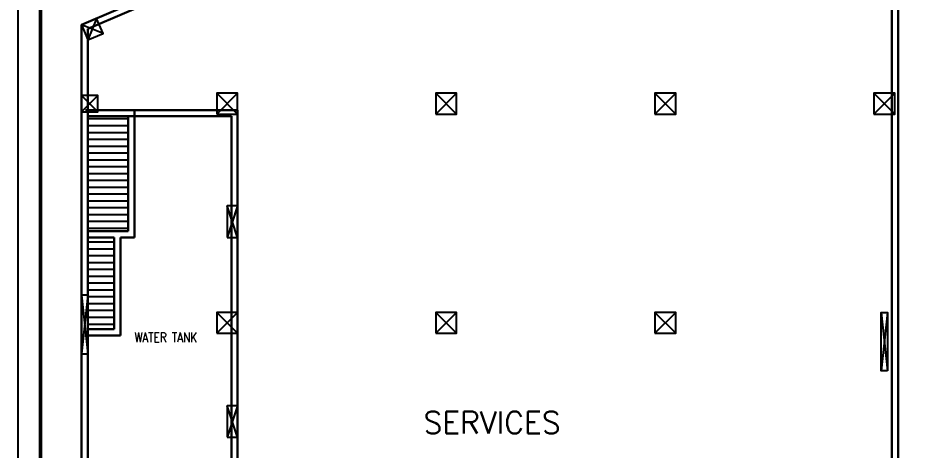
# Model space of a CAD drawing. Extents: x -14054 to 906348, y -36965 to 188562.
# Drawn here: x 441706 to 474505, y 6934 to 22715 of the extents above; entities that cross this region are included whole.
import ezdxf

# ---------------------------------------------------------------- set-up
doc = ezdxf.new("R2010")
doc.units = 0
doc.header["$LTSCALE"] = 1000
doc.header["$MEASUREMENT"] = 0
for name, color, linetype in [('BOR', 5, 'CONTINUOUS'), ('COL', 5, 'CONTINUOUS'), ('HATCH', 9, 'CONTINUOUS')]:
    doc.layers.add(name, color=color, linetype=linetype)
doc.layers.add('TEXT', color=3, linetype='CONTINUOUS', lineweight=15)
doc.layers.add('WALL', color=2, linetype='CONTINUOUS', lineweight=30)
doc.styles.add('ROMAN', font='ROMANS')
doc.styles.add('ROMANS', font='ROMANS.shx', dxfattribs={"height": 350})
pattern_1 = [(0, (6524.17, -399713.17), (0, 250), [])]

# ---------------------------------------------------------------- blocks, each defined once
blk = doc.blocks.new('*U46')
at = {"layer": 'HATCH', "linetype": 'Continuous'}
h = blk.add_hatch(dxfattribs=at)
h.set_pattern_fill('LINE', color=256, scale=2000, style=0)
h.set_pattern_definition(pattern_1)
h.paths.add_polyline_path([(444258.97, 14927.72), (445729.91, 14927.72), (445729.91, 19122.74), (444258.97, 19122.74)])
h = blk.add_hatch(dxfattribs=at)
h.set_pattern_fill('LINE', color=256, scale=2000, style=0)
h.set_pattern_definition(pattern_1)
h.paths.add_polyline_path([(444258.97, 11352.96), (445224.91, 11352.96), (445224.91, 14697.72), (444258.97, 14697.72)])
at = {"layer": 'BOR', "color": 2, "ltscale": 140}
blk.add_lwpolyline([(441706.23, 42570.07), (441706.23, -36964.82), (549094.4, -36964.82), (549094.4, 42570.07)], close=True, dxfattribs=at)
at = {"layer": 'BOR', "ltscale": 140, "const_width": 136.54}
blk.add_lwpolyline([(548275.15, -36145.56), (442525.49, -36145.56), (442525.49, 41750.82), (548275.15, 41750.82)], close=True, dxfattribs=at)
at = {"layer": 'COL', "color": 253}
for p, q in [((444575.63, 22698.99), (444262.19, 21910.48)), ((444813.17, 22148.02), (444024.65, 22461.45)), ((444624.91, 19282.74), (444024.91, 19882.74)), ((444624.91, 19882.74), (444024.91, 19282.74)), ((449726.91, 19962.74), (448966.91, 19202.74)), ((448966.91, 19962.74), (449726.91, 19202.74)), ((457726.91, 19962.74), (456966.91, 19202.74)), ((456966.91, 19962.74), (457726.91, 19202.74)), ((465726.91, 19962.74), (464966.91, 19202.74)), ((464966.91, 19962.74), (465726.91, 19202.74)), ((473726.91, 19962.74), (472966.91, 19202.74)), ((472966.91, 19962.74), (473726.91, 19202.74)), ((449726.91, 15847.74), (449346.91, 14697.74)), ((449726.91, 14697.74), (449346.91, 15847.74)), ((444024.91, 12586.24), (444254.91, 10451.24)), ((444254.91, 12586.24), (444024.91, 10451.24)), ((449726.91, 11962.74), (448966.91, 11202.74)), ((448966.91, 11962.74), (449726.91, 11202.74)), ((457726.91, 11962.74), (456966.91, 11202.74)), ((456966.91, 11962.74), (457726.91, 11202.74)), ((465726.91, 11962.74), (464966.91, 11202.74)), ((464966.91, 11962.74), (465726.91, 11202.74)), ((473461.92, 11963.15), (473231.92, 9828.15)), ((473231.92, 11963.15), (473461.92, 9828.15)), ((449726.91, 8550.74), (449346.91, 7400.74)), ((449726.91, 7400.74), (449346.91, 8550.74))]:
    blk.add_line(p, q, dxfattribs=at)
for points in [[(444262.19, 21910.48), (444813.17, 22148.02), (444575.63, 22698.99), (444024.65, 22461.45)], [(444024.91, 19282.74), (444624.91, 19282.74), (444624.91, 19882.74), (444024.91, 19882.74)], [(448966.91, 19202.74), (449726.91, 19202.74), (449726.91, 19962.74), (448966.91, 19962.74)], [(456966.91, 19202.74), (457726.91, 19202.74), (457726.91, 19962.74), (456966.91, 19962.74)], [(464966.91, 19202.74), (465726.91, 19202.74), (465726.91, 19962.74), (464966.91, 19962.74)], [(472966.91, 19202.74), (473726.91, 19202.74), (473726.91, 19962.74), (472966.91, 19962.74)], [(449346.91, 14697.74), (449726.91, 14697.74), (449726.91, 15847.74), (449346.91, 15847.74)], [(444024.91, 10451.24), (444254.91, 10451.24), (444254.91, 12586.24), (444024.91, 12586.24)], [(448966.91, 11202.74), (449726.91, 11202.74), (449726.91, 11962.74), (448966.91, 11962.74)], [(456966.91, 11202.74), (457726.91, 11202.74), (457726.91, 11962.74), (456966.91, 11962.74)], [(464966.91, 11202.74), (465726.91, 11202.74), (465726.91, 11962.74), (464966.91, 11962.74)], [(473461.92, 9828.15), (473231.92, 9828.15), (473231.92, 11963.15), (473461.92, 11963.15)], [(449346.91, 7400.74), (449726.91, 7400.74), (449726.91, 8550.74), (449346.91, 8550.74)]]:
    blk.add_lwpolyline(points, close=True, dxfattribs=at)
at = {"layer": 'WALL', "color": 2, "ltscale": 140}
for p, q in [((473316.11, 34837.74), (444258.97, 22312.03)), ((456519.68, 27847.74), (444028.97, 22463.35)), ((444028.97, 22463.35), (444028.97, -24749.26)), ((444258.97, 22312.03), (444258.97, -24519.26))]:
    blk.add_line(p, q, dxfattribs=at)
at = {"layer": 'WALL'}
for p, q in [((473623.91, -4033.26), (473623.91, 27847.74)), ((473853.91, -4033.26), (473853.91, 27617.74)), ((445959.91, 19352.74), (444624.91, 19352.74)), ((445959.91, 14697.72), (445959.91, 19352.72)), ((449729.77, 4431.24), (449729.77, 19352.88)), ((445729.91, 19122.74), (444258.97, 19122.74)), ((445729.91, 14927.72), (445729.91, 19122.74)), ((449499.77, 4431.24), (449499.77, 19122.88))]:
    blk.add_line(p, q, dxfattribs=at)
at = {"layer": 'WALL', "linetype": 'Continuous'}
for p, q in [((449729.77, 19352.88), (444177.55, 19352.88)), ((449499.77, 19122.88), (444257.55, 19122.88)), ((445729.91, 14927.72), (444258.97, 14927.72)), ((445224.91, 14697.72), (444258.97, 14697.72)), ((445224.91, 11352.96), (445224.91, 14697.72)), ((445959.91, 14697.72), (445454.91, 14697.72)), ((445454.91, 11122.96), (445454.91, 14697.72)), ((445224.91, 11352.96), (444258.97, 11352.96)), ((445454.91, 11122.96), (444258.97, 11122.96))]:
    blk.add_line(p, q, dxfattribs=at)
at = {"layer": 'TEXT', "style": 'ROMANS', "width": 0.8}
blk.add_text('WATER TANK', height=350, dxfattribs=at).set_placement((445961.91, 10872.1))
at = {"layer": 'TEXT', "color": 3, "ltscale": 140, "style": 'ROMAN'}
blk.add_text('SERVICES', height=800, dxfattribs=at).set_placement((456519.25, 7538.42))

msp = doc.modelspace()

# ---------------------------------------------------------------- block references
at = {"layer": 'TEXT'}
msp.add_blockref('*U46', (0, 0), dxfattribs=at)

doc.saveas('drawing.dxf')
